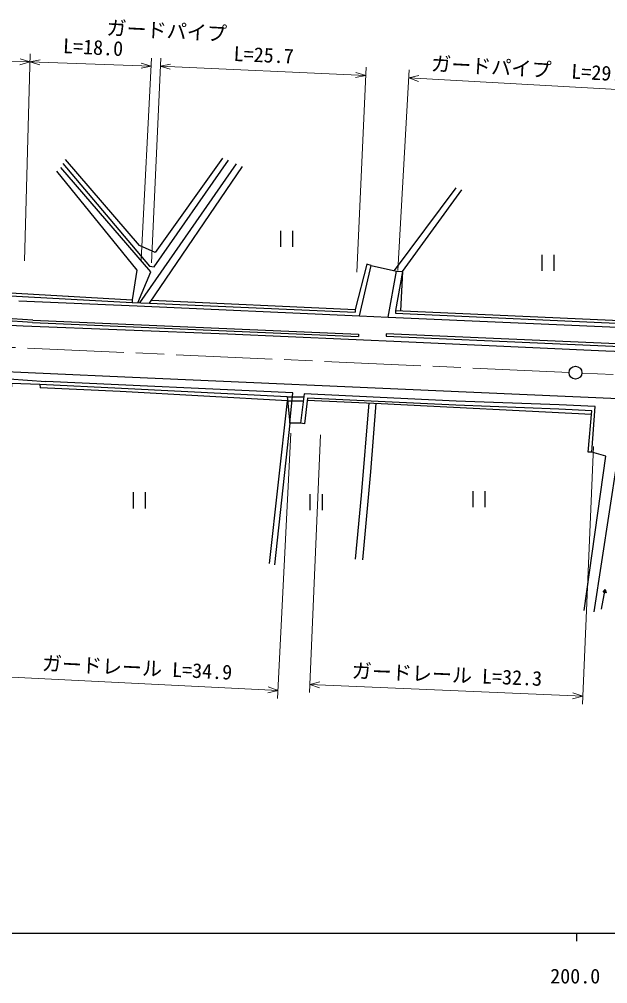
# Model space of a CAD drawing. Units: millimetres, scale not verified. Extents: x 40000 to 680000, y 20000 to 380000.
# Drawn here: x 198604 to 271890, y 198715 to 318874 of the extents above; entities that cross this region are included whole.
import ezdxf
from ezdxf.enums import TextEntityAlignment as Align

# ---------------------------------------------------------------- set-up
doc = ezdxf.new("R2010")
doc.units = ezdxf.units.MM
doc.header["$LTSCALE"] = 1000
doc.linetypes.add('CHAIN', pattern=[18.5, 12, -1.5, 3.5, -1.5])
for name, color, linetype, lineweight in [('M-BGD', 7, 'Continuous', 25), ('M-BMK', 2, 'CHAIN', 13), ('M-BMK-OTRS', 5, 'Continuous', 25), ('M-BMK-SRVR', 3, 'Continuous', 25), ('M-STR-HTXT', 7, 'Continuous', 13), ('M-TTL-BAND', 7, 'Continuous', 25)]:
    doc.layers.add(name, color=color, linetype=linetype, lineweight=lineweight)
doc.styles.add('ＭＳ ゴシック', font='')
doc.styles.get('ＭＳ ゴシック').set_extended_font_data('MS Gothic')

msp = doc.modelspace()

# ---------------------------------------------------------------- linework, layer by layer
at = {"layer": 'M-BGD'}
for p, q in [((225621, 300864), (213581, 283554)), ((252955, 297858), (245294, 287578)), ((246313, 287470), (253704, 297624)), ((231152, 292531), (231152, 290531)), ((232652, 292531), (232652, 290531)), ((263694, 289516), (263694, 287516)), ((265194, 289516), (265194, 287516)), ((242449, 288206), (245595, 287511)), ((246313, 287470), (246093, 282571)), ((215069, 283866), (240436, 282722)), ((214837, 283526), (240424, 282372)), ((245471, 282599), (245447, 282250)), ((200279, 281404), (240871, 279661)), ((200266, 281089), (240858, 279347)), ((240871, 279661), (240858, 279347)), ((201182, 273360), (201190, 272945)), ((232660, 272320), (201925, 273762)), ((231973, 271837), (234023, 271848)), ((229783, 251082), (232021, 271345)), ((232021, 271345), (233966, 271356)), ((270193, 245041), (273067, 263754)), ((212779, 259941), (212779, 257941)), ((214279, 259941), (214279, 257941)), ((234810, 259704), (234810, 257704)), ((236310, 259704), (236310, 257704)), ((255088, 260098), (255088, 258098)), ((256588, 260098), (256588, 258098)), ((271119, 245373), (271577, 247831)), ((271324, 247497), (271577, 247831)), ((271577, 247831), (271692, 247428)), ((271692, 247428), (271324, 247497))]:
    msp.add_line(p, q, dxfattribs=at)
for points in [[(213365, 283559), (214989, 287412), (203770, 300399)], [(204031, 300926), (214835, 288112), (215397, 288040), (224674, 301334)], [(223909, 301552), (215535, 289833), (213586, 290691), (204354, 301400)], [(212643, 283575), (214837, 283526), (226416, 300520)], [(203255, 299963), (213242, 287613), (212663, 283925), (212643, 283575)], [(240962, 281940), (242449, 288206), (241888, 288347), (240436, 282722), (240424, 282372)], [(244541, 281753), (245595, 287511), (246313, 287470), (245471, 282599)], [(169638, 286009), (181738, 285786), (196721, 284476), (212643, 283575)], [(169732, 286358), (181756, 286136), (196747, 284825), (212663, 283925)], [(198531, 283790), (213277, 283162), (240962, 281940), (244541, 281753), (276924, 280349), (278230, 285909), (277738, 286190)], [(245447, 282250), (276622, 280855), (277738, 286190)], [(245471, 282599), (276229, 281223), (277366, 286684)], [(201182, 273360), (197646, 273497), (197436, 269073), (197000, 269104), (197343, 274065), (201925, 273762)], [(231973, 271837), (211339, 272875), (201182, 273360)], [(232022, 271332), (211186, 272505), (201190, 272945)], [(231973, 271837), (232291, 268540), (230407, 250884)], [(234139, 268484), (233643, 268541), (232291, 268540), (232660, 272320)], [(269903, 264923), (270323, 270646), (265831, 270818), (253015, 271304), (234064, 272206), (233643, 268541)], [(269456, 264952), (269909, 270084), (265812, 270318), (252994, 270804), (234507, 271685), (234139, 268484)], [(234476, 271410), (243665, 271014), (269872, 269666)], [(242137, 271080), (241176, 259555), (240451, 251624)], [(241373, 251534), (242370, 262503), (243053, 271040)], [(268965, 245205), (271665, 264424), (269903, 264923), (269456, 264952)]]:
    msp.add_lwpolyline(points, dxfattribs=at)
msp.add_lwpolyline([(306440, 276973), (244312, 279685), (244298, 279375), (306427, 276663)], close=True, dxfattribs=at)
for centre, radius, start, end in [((163756, -261199), 543516, 86.14838, 88.29875), ((159562, -368077), 650756, 86.41273, 88.20947)]:
    msp.add_arc(centre, radius, start, end, dxfattribs=at)
at = {"layer": 'M-BMK'}
for p, q in [((267077, 274874), (197595, 277999)), ((346498, 271313), (268675, 274802))]:
    msp.add_line(p, q, dxfattribs=at)
at = {"layer": 'M-BMK-OTRS'}
for points in [[(68452, 282759), (81182, 282426), (97817, 282380), (127437, 282099), (154935, 281893), (167824, 281741), (185026, 281375), (199070, 280670), (224567, 279670), (247115, 278705), (271664, 277564), (291054, 276810), (331799, 275020), (346645, 274294)], [(152840, 275913), (183944, 275582), (211756, 274336), (255204, 272406), (297915, 270546), (343152, 268440), (347820, 268229)]]:
    msp.add_lwpolyline(points, dxfattribs=at)
at = {"layer": 'M-BMK-SRVR'}
msp.add_circle((267876, 274838), 800, dxfattribs=at)
at = {"layer": 'M-STR-HTXT'}
for p, q in [((168501, 314449), (199937, 313556)), ((199937, 313556), (198698, 313967)), ((199233, 288764), (199965, 314556)), ((199937, 313556), (201197, 313827)), ((213787, 288943), (215081, 314051)), ((215063, 288521), (216214, 314043)), ((199937, 313556), (198677, 313217)), ((199937, 313556), (215029, 313053)), ((199937, 313556), (201176, 313202)), ((215029, 313053), (213769, 312782)), ((215029, 313053), (213790, 313407)), ((216169, 313044), (217432, 313300)), ((216169, 313044), (241756, 311890)), ((216169, 313044), (217404, 312675)), ((240649, 287367), (241801, 312889)), ((245751, 287591), (247158, 312576)), ((241756, 311890), (240493, 311634)), ((241756, 311890), (240521, 312258)), ((247102, 311578), (248371, 311882)), ((247102, 311578), (277418, 309871)), ((247102, 311578), (248328, 311133)), ((232413, 267326), (230780, 234256)), ((236111, 267103), (234740, 234993)), ((270109, 265651), (268738, 233541)), ((195512, 236999), (230829, 235255)), ((230829, 235255), (229599, 235691)), ((234782, 235992), (236047, 236313)), ((234782, 235992), (268781, 234540)), ((234782, 235992), (236015, 235564)), ((230829, 235255), (229562, 234942)), ((268781, 234540), (267516, 234219)), ((268781, 234540), (267548, 234968))]:
    msp.add_line(p, q, dxfattribs=at)
at = {"layer": 'M-TTL-BAND'}
for p, q in [((40000, 205000), (579000, 205000)), ((268000, 205000), (268000, 204000))]:
    msp.add_line(p, q, dxfattribs=at)

# ---------------------------------------------------------------- texts
at = {"layer": 'M-STR-HTXT', "style": 'ＭＳ ゴシック'}
for s, rotation, p in [('ガードパイプ', 357.051, (216888, 315993)), ('L=18.0', 357.051, (207727, 313929)), ('L=25.7', 357.417, (228985, 312966)), ('ガードパイプ  L=29.4', 356.779, (262288, 311224)), ('ガードレール L=34.9', 357.172, (213195, 236626)), ('ガードレール L=32.3', 357.554, (251803, 235766))]:
    msp.add_text(s, height=1833, rotation=rotation, dxfattribs=at).set_placement(p, align=Align.BOTTOM_CENTER)
at = {"layer": 'M-TTL-BAND', "style": 'ＭＳ ゴシック'}
msp.add_text('200.0', height=1833, dxfattribs=at).set_placement((267844, 198195), align=Align.BOTTOM_CENTER)

doc.saveas('drawing.dxf')
